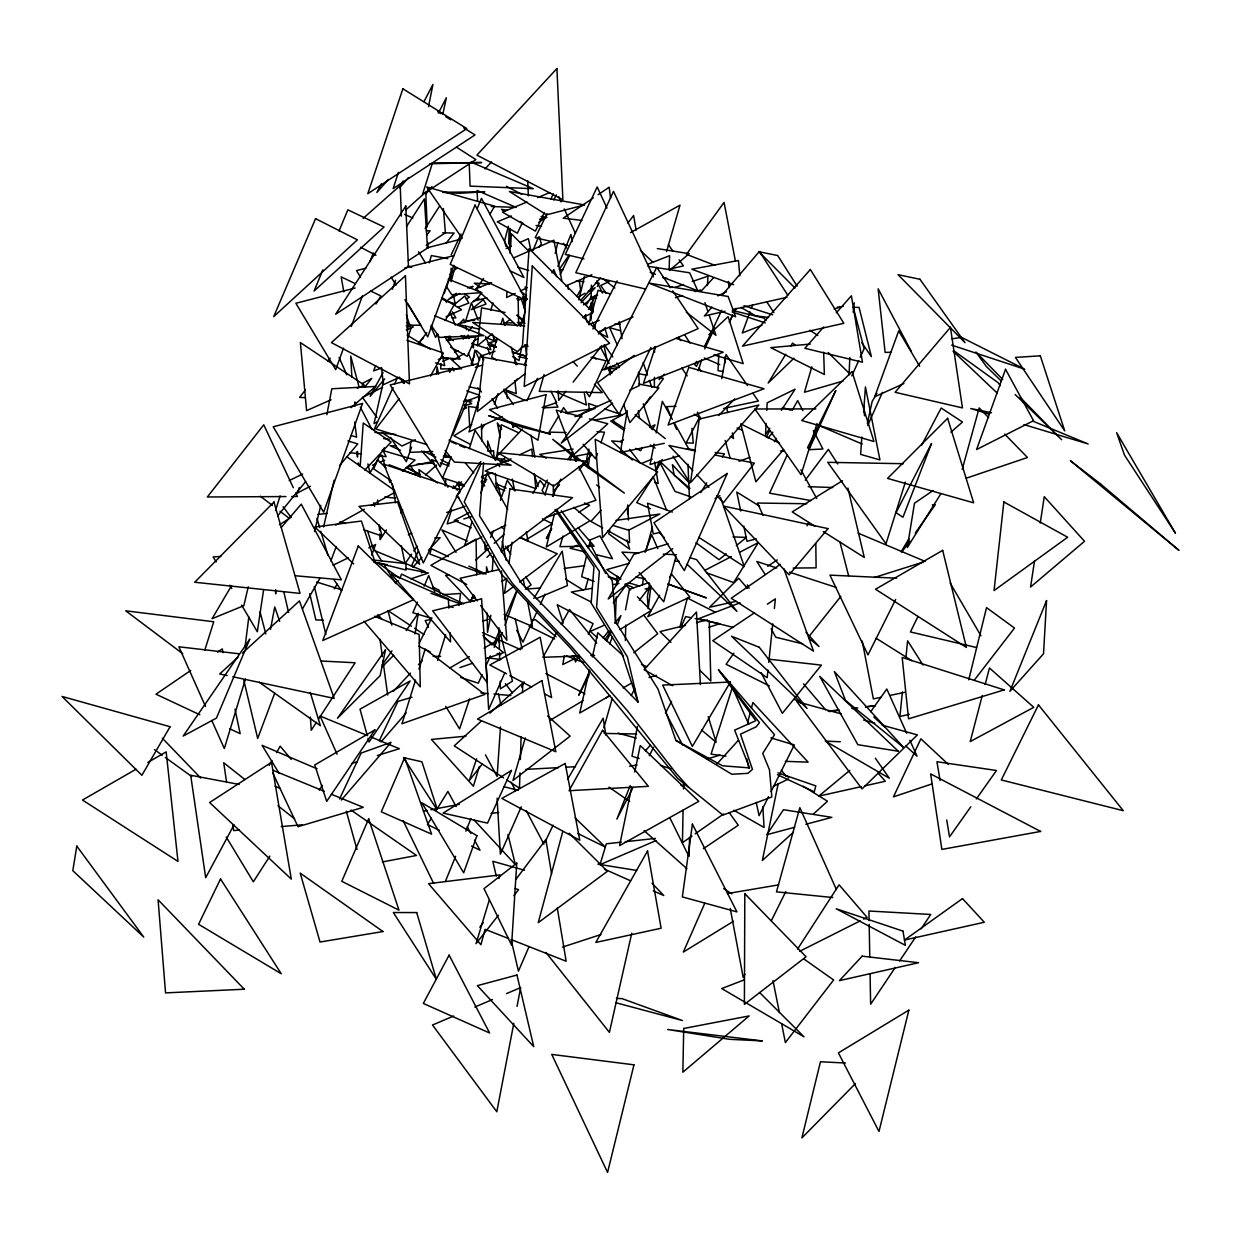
<?xml version="1.0" encoding="UTF-8"?>
<svg xmlns="http://www.w3.org/2000/svg" width="1241" height="1241" viewBox="0 0 1241 1241"><rect width="100%" height="100%" fill="white"/><g stroke="black" fill="none" stroke-linecap="round" stroke-linejoin="round"><path stroke-width="1.5" d="M553.331 496.136L553.362 484.936M451.135 268.165L451.072 281.629L455.09 266.737M654.364 386.928L654.41 377.342M654.534 352.428L654.565 346.673M448.621 340.67L448.653 336.838M590.933 320.287L590.995 312.67M591.026 308.854L591.057 305.053M509.896 247.502L510.144 228.422L510.547 245.47L508.763 243.779L509.136 228.623M473.457 342.206L473.379 347.868L472.325 342.826M449.831 368.422L449.769 372.207L449.102 368.624M450.297 340.018L450.359 336.233M683.077 810.078L682.441 842.717L691.951 836.077M683.481 788.966L683.589 783.195M354.833 405.76L354.926 401.944L354.973 405.714M591.399 285.151L591.135 297.918L597.619 295.156M689.158 856.352L689.546 837.318M357.61 451.507L357.486 457.091L356.927 451.615M275.781 590.002L275.688 593.803L275.549 590.033M625.355 640.542L625.774 625.076M519.963 772.895L519.483 788.175L506.762 779.922M520.382 759.508L521.096 736.58M522.477 692.649L522.771 683.093L489.931 713.172M507.709 549.716L507.833 545.885M669.132 269.002L669.582 255.693L648.019 264.147M615.241 623.215L616.25 596.843M616.684 585.55L617.056 576.134L619.771 578.895M849.061 374.937L849.821 357.532M590.344 317.805L590.514 314.082M590.685 310.374L591.026 302.928M718.741 355.36L718.027 370.609L723.27 371.571M766.1 423.46L765.511 434.707L769.73 428.207M766.798 410.337L767.186 402.829L795.093 389.209L781.349 410.337M707.417 285.57L707.959 276.169L692.23 281.536M500.48 726.993L497.114 776.463L485.464 754.869M360.185 466.321L363.241 422.995L391.117 442.075L364.792 470.122M861.843 437.034L860.618 454.377L879.931 459.93L865.427 386.944L863.643 411.996M441.036 363.504L440.648 368.918L461.574 368.81L450.359 358.571M492.243 571.093L493.313 556.154M507.011 291.697L506.592 297.499L515.201 293.419M509.865 253.055L511.292 233.727L528.837 251.225M483.602 462.738L479.538 515.806L521.577 583.286L637.983 702.065L627.357 656.83L596.564 607.423L599.356 571.31L556.34 509.322M436.491 374.41L437.111 366.995L438.569 374.208M410.833 441.393L409.856 452.329L432.737 451.507M902.409 691.889L899.911 716.476L909.281 714.335M905.883 657.854L907.621 640.821L923.009 665.021M767.962 670.016L767.171 677.71L712.768 640.682L754.512 612.806M768.768 662.322L772.771 623.866M774.368 608.478L775.377 598.86L767.341 604.227M445.209 485.976L445.829 480.205M476.575 350.707L483.447 357.082L477.397 411.5L525.16 373.603M642.497 585.163L643.365 577.623M594.656 328.586L595.091 324.987M853.156 312.158L854.273 302.82M650.936 585.907L648.19 608.648L647.368 596.812L649.71 583.704M590.033 452.918L588.187 467.841L586.745 458.332L588.979 449.071M244.942 647.818L248.805 617.056M459.03 605.546L460.582 593.462L443.208 594.641M496.338 459.604L501.255 424.763L518.676 432.814M506.716 578.244L504.482 593.369L513.541 586.59M508.965 563.104L512.037 542.301M263.635 589.553L257.321 631.731L241.623 605.127M1034.56 560.684L1030.557 587.04L1084.525 541.278L1044.255 496.679L1040.268 523.035M575.793 461.311L576.615 456.005L591.243 453.182M415.052 633.872L418.248 613.271L406.21 630.521M627.279 410.662L620.391 452.5L664.292 443.316M564.36 655.682L562.793 664.524L574.878 658.537M721.766 378.614L726.047 354.6L747.547 385.563M637.378 726.373L631.979 756.219L639.099 758.515M270.507 629.342L274.726 606.942L279.675 621.369M625.511 609.874L629.435 589.258L648.934 582.618M326.848 414.696L331.812 388.774L375.651 386.447L351.094 407.653M472.138 364.575L474.884 350.117L479.6 359.952M513.79 1023.344L496.803 1111.781L432.504 1025.004L453.663 1016.022M517.047 1006.404L520.662 987.588L506.561 993.576M521.841 346.208L519.048 360.542L512.502 356.57M654.038 444.076L650.067 464.506L679.618 455.742M656.194 432.923L662.322 401.324L672.389 419.474M490.862 615.257L487.511 632.336L487.201 613.07M428.533 106.617L432.923 84.466L424.019 101.607M631.653 787.089L619.585 845.602L698.823 801.329L640.232 745.562L634.771 771.995M778.216 783.583L762.346 860.447L793.511 832.122M442.851 114.25L446.341 97.775L438.414 113.071M867.366 423.46L872.144 401.448L876.875 393.288M323.606 526.975L334.077 480.251M383.547 381.127L374.037 423.584L377.404 421.831M589.397 670.078L579.718 713.017L609.827 695.627M592.345 657.001L597.821 632.739L623.54 655.977M631.762 933.185L609.409 1032.357L545.931 952.467M447.892 341.554L449.164 336.047M248.262 586.791L243.841 605.655L212.102 618.685L231.555 585.643M314.516 531.613L320.767 505.413M586.559 555.921L581.61 576.662L594.051 581.424M588.358 548.382L589.708 542.72L605.639 573.513M555.208 253.459L557.861 242.507M578.833 299.888L584.464 276.526M554.51 513.65L546.288 547.002L589.909 520.832L573.761 507.367M968.74 679.804L986.533 607.64L1014.518 628.07L974.278 680.177M508.376 226.281L504.575 241.08L505.987 246.478M679.882 627.263L687.359 598.022L715.343 612.247M982.252 695.581L970.229 741.56L1033.769 707.323L989.465 667.999L985.137 684.551M463.312 339.103L464.227 335.613M747.547 722.774L749.983 713.559M751.441 708.037L752.899 702.515L808.139 762.145L785.336 761.338M562.762 831.517L538.253 922.652L607.423 871.291L569.216 833.238M675.942 556.573L663.733 601.776L639.177 572.566M429.355 262.828L431.341 255.568L447.83 258.624M484.936 929.99L480.919 944.696L428.533 883.67L500.014 874.889L499.006 878.566M645.785 551.159L652.347 527.254M962.209 469.408L979.18 407.917L988.581 417.565M354.647 406.303L355.64 402.813M490.831 310.281L492.925 302.882M585.256 589.273L588.234 578.725M544.07 374.596L539.292 391.38L602.273 392.621L594.377 384.26M603.855 727.846L612.325 698.202M496.927 338.529L491.638 357.02L496.478 360.107M501.178 323.73L502.76 318.177L504.87 325.452M562.964 536.065L559.924 546.645L580.819 546.319M521.282 325.033L525.393 310.7M525.284 737.868L512.967 780.496L570.146 736.115L547.591 715.886M666.541 251.613L680.006 205.168L630.552 232.594M811.831 366.778L804.463 392.234L842.887 381.111M479.321 766.442L473.41 786.251L431.403 739.434L465.964 736.177M245.408 679.106L224.326 748.556L211.792 720.478M489.311 899.973L476.032 943.687L498.479 915.175M471.983 522.011L464.677 545.513L481.787 537.027M480.95 493.08L487.124 473.178L507.724 509.368M437.67 660.476L445.628 634.771M698.28 370.718L701.692 359.719M479.895 396.872L468.974 431.915L502.124 416.542M451.615 509.601L447.148 523.919L458.239 520.615M458.891 486.317L460.008 482.733M415.549 680.068L401.96 723.751L484.781 694.433L425.167 649.121L418.946 669.147M817.012 423.507L801.034 474.714L754.885 408.987L815.849 408.894M275.518 510.563L280.125 495.873M469.3 448.684L475.086 430.317L495.454 460.349M905.387 482.02L886.012 543.775L827.747 462.319L903.339 463.715M204.734 650.362L213.747 621.757L125.729 610.82L182.722 653.712M432.147 163.952L422.498 194.48L475.892 159.624L456.688 147.307M408.118 337.257L410.818 328.741L406.365 314.764M476.684 368.096L480.67 355.453L483.757 359.952M545.311 493.437L548.786 482.594M398.454 172.313L393.133 188.632L475.024 134.928L463.684 127.854M655.496 346.534L643.443 383.36L723.224 352.18L676.05 338.405M469.548 698.993L459.589 728.948L445.767 706.362M597.386 453.508L595.602 458.844L583.115 444.278M600.939 442.851L604.491 432.178L596.968 431.635M297.483 492.956L299.298 487.558M476.606 758.856L469.3 780.48L482.113 764.239M494.399 404.364L498.044 393.614M500.449 500.263L507.29 480.298L514.999 491.033M504.978 625.324L516.985 590.933M609.843 530.186L608.586 533.739L629.683 549.205L626.891 540.021M392.327 289.293L395.569 280.249M343.524 348.069L335.722 369.647L295.87 303.254L355.159 288.005M351.312 326.492L362.372 295.932M453.865 265.341L427.726 336.838L404.969 299.686M444.185 293.403L451.972 272.089M750.029 311.91L742.273 332.96L761.958 325.266M751.317 308.389L752.604 304.883M371.695 555.177L375.62 544.535L368.794 547.855M411.609 447.225L406.257 461.699L390.62 437.484M274.711 693.176L257.694 738.426L243.748 680.037M330.835 560.932L336.202 546.629M645.025 552.4L651.665 534.762L657.792 548.662M473.209 594.827L471.89 598.271L474.202 595.354M399.819 578.647L401.557 574.118L463.669 603.855M375.666 365.63L373.588 370.888L381.468 368.065M630.211 785.553L616.87 819.153L632.646 788.283M369.771 261.867L373.324 252.947M609.657 643.862L612.48 636.788M617.429 624.425L620.95 615.583L614.993 623.06M533.041 250.434L538.532 236.907M445.426 881.358L455.633 856.259M465.84 831.175L470.928 818.626M557.892 266.334L570.953 234.456L572.163 241.654M322.877 269.855L314.066 291.046L384.058 226.994L347.852 209.838L339.041 231.012M477.087 208.86L481.446 198.405L523.95 277.534L509.989 270.786M451.414 456.89L442.603 477.894L464.025 484.704M471.161 363.52L474.543 355.515M417.395 602.102L412.881 612.728L430.844 618.142M424.174 586.171L428.688 575.545L434.784 591.368M452.763 434.784L467.221 400.89L463.42 401.324M499.859 629.854L493.763 644.048L502.45 632.569M504.42 619.212L516.597 590.825M655.729 469.92L659.498 461.171M529.1 946.526L518.443 971.145L511.059 939.484M487.434 544.628L485.122 549.903L484.657 542.162M490.536 537.586L493.623 530.543M504.777 672.855L488.644 709.511L486.022 663.392M704.764 903.262L683.341 952.064L733.462 921.287M521.251 806.821L500.371 854.18L497.083 798.18M480.996 463.932L464.227 501.814L499.316 564.671L512.58 583.565L571.667 646.747L627.76 711.14L675.88 773.019L688.662 787.321M482.097 674.654L478.328 683.17L460.721 677.508M485.867 666.122L490.397 655.9M494.166 647.383L497.176 640.558L484.068 648.143M680.968 627.17L685.668 616.56L691.361 617.754M867.723 425.477L882.413 392.373M373.727 430.487L393.025 387.549M394.56 384.121L397.647 377.248M500.449 462.397L501.969 459.03M851.807 375.883L858.725 360.588M860.261 357.191L864.124 348.705L853.172 306.977M589.909 670.76L578.756 695.27L589.211 674.871M411.36 566.284L418.481 550.725M578.74 655.015L575.545 661.98L573.776 656.442M588.327 634.089L593.105 623.634L557.271 604.755L563.166 623.215M537.136 611.317L522.957 642.14L516.721 630.319M540.3 604.46L545.032 594.191M787.306 454.764L769.575 493.173L811.056 500.588M339.538 799.018L361.131 753.054L391.086 742.366L341.322 800.057M704.423 346.999L721.719 310.219M699.009 361.1L696.542 366.312L694.774 364.745L696.573 361.41M704.748 348.938L714.583 328.074L704.671 346.41M379.234 740.861L397.911 701.429L411.965 697.225M650.936 347.433L619.135 414.447L597.619 382.631L634.306 355.345M521.608 687.064L524.09 681.821M522.042 223.364L517.373 233.199L497.315 221.829L511.432 215.965M526.82 400.827L537.508 378.334M729.351 322.226L732.671 315.261M734.331 311.786L735.975 308.311L734.346 311.646M451.197 254.715L461.078 234.022M544.815 842.484L553.114 825.187M544.396 212.444L535.414 231.121L502.481 212.149L526.991 201.988M550.926 198.855L553.377 193.767M552.447 496.431L560.839 479.057M570.069 459.946L572.582 454.718L576.041 461.466M917.983 616.436L910.429 631.948L976.434 647.507M729.46 321.683L732.717 314.997M560.218 274.633L569.557 255.584M547.033 213.7L535.243 237.667L567.928 245.485M553.781 200.003L556.309 194.868M584.232 318.053L585.954 314.594M588.513 309.412L595.354 295.575L583.472 304.836M744.926 974.169L743.219 977.613L730.251 908.49M771.313 920.806L785.801 891.534M524.152 364.854L526.556 359.999M768.536 796.706L759.089 815.678L756.234 802.446M771.111 791.525L794.302 744.941L770.925 737.883M895.692 599.419L867.971 654.891L829.934 575.141L896.56 578.182M419.163 643.179L431.93 617.832M592.872 329.005L617.087 280.916M806.991 525.843L808.713 522.461M547.297 480.096L542.053 490.35L545.311 495.143M649.307 755.707L653.681 747.129M606.647 640.852L611.006 632.352M551.531 528.588L546.366 538.61L551.625 528.728M381.313 183.901L376.876 192.479L388.371 179.418M403.154 181.031L399.633 187.825L408.475 177.572M428.641 188.679L425.989 193.782L431.946 186.615M685.854 443.549L699.66 416.992M665.393 713.296L671.536 701.46M656.241 470.742L662.136 459.465M631.235 695.472L634.725 688.817M921.536 445.364L941.174 408.025L962.489 422.018L950.932 432.194M234.037 824.831L205.68 877.728L190.68 775.237L239.218 784.452M383.066 372.579L370.159 396.267L384.648 378.877M766.302 437.08L769.87 430.503M659.607 595.292L647.771 616.653L689.903 597.107L671.443 573.947L669.628 577.236M576.832 296.552L580.54 289.882L579.392 281.319M642.45 447.427L640.666 450.654L635.532 448.373M652.301 429.681L655 424.841L649.757 427.354M556.666 632.584L542.891 657.327L579.299 655.962M561.258 624.332L569.51 609.486L596.688 643.226M400.905 513.138L402.736 509.849M532.885 493.468L540.13 480.453L544.923 486.503M430.487 376.085L443.378 353.049L406.862 340.236M774.431 441.718L776.292 438.43M792.084 410.492L797.653 400.626L802.88 410.647M302.556 608.788L319.79 578.461M269.219 765.449L271.965 760.624M276.526 752.589L280.187 746.167L291.201 759.383M437.499 334.046L435.591 337.412L430.953 326.755M445.178 320.597L454.764 303.797L442.044 299.252M380.553 454.501L370.02 472.961L367.894 463.948M382.476 451.15L384.384 447.784M489.823 214.429L494.601 206.146L426.733 186.972L462.226 238.319M551.935 272.88L553.843 269.576L556.651 276.619M567.571 779.426L603.142 718.182L605.887 735.137M586.853 304.154L591.616 296.118M597.324 286.485L599.217 283.274L595.401 282.886M558.776 415.813L549.065 432.132L566.144 432.551M560.715 412.555L563.616 407.653L568.052 413.982M533.847 598.441L562.204 551.097L567.401 585.581L536.314 598.627M376.007 303.998L380.847 295.932L370.501 290.952M901.137 551.733L908.924 538.827M700.808 492.553L706.718 482.873M722.464 457.06L724.434 453.834L715.142 452.593M785.739 354.29L768.148 383.035L793.945 358.215M790.626 346.301L792.58 343.105L795.295 345.184M431.356 818.222L427.462 824.52L439.33 830.322M436.227 810.342L447.908 791.448L456.176 806.557M940.926 493.623L907.295 547.576L914.493 503.21L933.077 490.536M334.201 588.855L337.211 584.092M425.136 228.577L439.686 205.99M269.84 856.135L253.335 881.808L226.265 837.023M406.567 226.467L424.406 198.886L427.493 248.029L408.305 260.688M319.294 790.067L322.381 785.289M797.498 949.163L839.087 884.817L867.118 917.394L863.658 919.131M316.486 722.215L311.258 730.251L310.359 717.003M318.58 719.004L355.143 662.756L321.466 661.034M567.835 459.759L572.939 451.926M481.399 429.433L484.579 424.577M604.972 639.72L610.169 631.793M386.463 529.969L380.087 539.649L379.715 533.987M895.319 967.375L870.624 1004.264L870.081 973.813M899.616 960.968L915.718 936.908M921.086 928.888L930.75 914.462L868.933 911.018L869.119 920.543M411.64 554.106L405.078 563.693L401.293 545.823M413.827 550.911L417.1 546.118M559.303 269.297L569.045 255.134M475.877 289.572L483.556 278.465M382.119 664.99L391.97 650.889M733.865 653.2L726.094 664.276L769.358 685.885M481.477 292.783L476.048 300.508L486.984 297.824M901.943 551.966L909.715 540.952M915.269 533.087L935.264 504.761L932.317 504.854M480.81 461.621L457.122 495.128L501.829 574.614L570.829 648.5L677.726 778.433L722.914 815.089L771.84 796.97L769.467 769.808L762.734 753.442L774.508 734.672L718.492 669.783L755.8 720.711L734.625 730.127L749.611 767.9L722.588 765.806L675.895 740.427L657.947 688.972L615.784 622.191L612.232 580.617L561.258 510.734M970.772 806.836L949.536 836.868L946.697 819.96M976.357 798.925L996.476 770.49L936.939 761.741L940.089 780.527M870.686 711.714L886.803 689.019L906.69 733.214M643.707 406.272L650.284 397.027M656.861 387.781L663.454 378.536L657.777 377.419M539.121 247.099L541.293 244.074L539.633 236.984M613.302 602.831L627.388 583.301M805.254 480.22L828.336 449.413L837.768 463.979M479.817 927.229L483.292 922.621M515.744 879.559L545.869 839.583L551.578 873.804M627.853 223.085L633.608 215.515L636.121 230.19M639.394 600.225L649.679 586.776M399.121 398.702L375.837 429.014L426.671 444.557M418.713 343.168L426.826 332.697M426.671 235.247L430.131 230.795L426.252 230.717M305.457 389.907L299.577 397.446L305.208 397.601M327.795 361.209L330.137 358.184M446.093 243.189L454.097 233.044L442.727 232.812M565.943 391.241L558.745 400.378L558.093 390.76M573.125 382.104L601.885 345.572M513.836 895.676L518.567 889.673L514.906 888.463M808.961 636.54L840.809 596.425M603.048 637.998L609.021 630.537M579.144 470.06L591.91 454.268M768.055 438.12L772.817 432.225M364.482 387.332L371.788 378.412L361.72 383.764M277.596 515.946L305.643 481.601M339.553 465.592L357.734 443.937L347.914 440.912M711.884 307.147L704.392 315.943L725.039 311.274M721.89 295.436L759.368 251.473L787.818 295.249M281.273 527.487L301.253 504.156L341.368 579.795L295.467 575.777M783.692 449.506L755.862 481.803L740.753 423.91L779.472 443.208M381.018 741.932L406.164 712.923M645.398 750.836L650.501 745.034M580.493 300.617L600.644 277.751M823.729 327.004L804.866 348.287L862.479 362.232L851.388 295.792L836.31 312.825M716.755 764.161L738.504 740.148M468.648 330.851L472.418 326.709M601.078 510.253L590.871 521.422L602.661 527.89M412.865 567.246L421.956 557.38M428.44 550.337L440.105 537.663L434.753 537.989M485.045 168.947L491.545 161.904M700.932 291.356L713.668 277.627M554.339 490.319L559.551 484.75M581.052 302.726L595.168 287.695L588.374 291.418M522.445 429.029L495.531 457.681L508.639 461.125M457.619 325.638L463.715 319.185L464.677 322.707M393.257 691.361L410.492 673.103M418.45 664.68L422.421 660.476M418.372 343.214L423.429 337.893M718.772 415.487L734.703 398.842M659.111 379.653L664.4 374.146M855.483 1083.548L801.888 1137.935L820.456 1061.753L845.431 1063.025M522.895 346.208L517.435 351.699L472.65 322.443L524.679 325.856M486.984 557.333L491.017 553.269M381.747 667.255L393.738 655.232M515.558 424.98L512.952 427.571L511.913 422.095M514.72 381.514L517.28 379.048M591.957 299.159L596.052 295.218M708.844 334.682L728.11 316.626L743.188 363.629L713.87 354.879M238.194 657.001L219.688 673.956L227.196 675.554M242.476 653.076L299.453 600.892L334.186 698.404L232.827 676.764M481.368 721.021L454.237 745.872L503.567 777.859M813.336 814.096L827.499 801.221L803.206 786.282M598.441 334.046L605.484 327.624M475.815 559.986L488.535 548.475M494.197 543.372L504.079 534.421M425.554 474.962L436.599 465.049M405.605 210.07L425.756 192.122L427.183 226.948M402.441 471.27L415.052 460.039L382.073 450.25M363.117 218.4L400.223 185.545L401.355 216.136M449.707 274.354L457.014 268.025M407.141 327.872L409.98 325.421L406.257 325.731M669.442 270.445L689.158 253.66L657.311 248.588M849.868 770.335L818.75 796.148L861.27 786.639M454.284 304.666L464.723 296.025L468.834 303.068L457.976 307.225M726.233 553.827L719.02 559.675L695.968 542.72M736.316 545.637L746.399 537.446L733.012 536.872M492.227 333.767L477.428 345.712L481.555 307.83L505.056 312.499M504.063 324.211L509.973 319.433M633.779 652.75L657.699 633.732L643.908 615.272M477.816 297.871L472.697 301.935L478.995 298.6M612.666 403.092L561.273 443.099L583.363 412.757L611.099 400.3M672.715 548.662L608.214 598.984L633.779 554.417L668.139 543.744M456.362 293.295L448.048 299.717L459.713 293.496M500.17 461.621L504.777 458.146M519.576 582.06L557.271 553.781L520.212 537.772M452.794 488.302L461.559 481.818M525.331 589.211L531.117 584.914L525.765 576.848M695.131 833.859L723.674 813.941M780.341 564.36L731.213 598.24L813.507 651.122L783.847 568.642M190.711 670.466L155.978 694.2L199.817 714.754M217.547 652.114L222.279 648.888L223.07 652.657M538.873 222.217L546.598 217.004M593.338 197.877L563.212 218.183L581.905 220.433M598.1 194.682L609.191 187.205L610.541 198.312M606.151 697.892L609.3 695.767M703.383 848.673L738.271 825.234L729.289 812.684M426.19 245.485L445.395 232.796L443.409 208.597M767.714 566.222L777.316 559.893M578.911 512.3L589.63 505.242L584.48 503.055M279.535 524.741L290.782 517.528M471.751 424.624L453.989 435.824L470.417 444.371M842.468 480.717L792.192 511.913L815.135 526.401M715.018 498.665L719.889 495.655M527.053 539.215L552.338 523.749L542.348 518.769M619.802 629.621L651.029 610.634L637.44 596.828M550.29 720.245L583.425 700.42M475.272 597.045L470.339 599.961L473.891 601.466M501.628 581.533L506.561 578.616M466.306 298.988L469.424 297.173L464.599 293.931M449.676 668.046L469.331 656.675M623.215 687.902L631.576 683.062M136.045 769.203L82.48 800.042L177.975 861.394L166.17 751.86L147.757 762.47M473.441 341.213L478.328 338.467M452.887 360.061L464.429 353.592M335.768 525.129L364.296 509.291M371.012 505.568L394.498 492.522M578.197 296.987L584.976 293.279M469.734 288.145L473.069 286.361L467.686 287.959M469.253 512.533L454.268 520.475L471.27 527.766M626.783 412.57L611.999 420.42L624.766 428.626M296.801 493.329L310.421 486.224M704.423 570.581L731.383 556.573M739.807 552.198L758.329 542.581L733.679 582.556L706.377 572.753M382.523 387.301L362.481 397.384L376.907 417.488M799.561 951.366L860.184 920.884M490.335 532.777L505.739 525.129M527.534 344.843L522.352 347.387L529.1 248.634L593.12 312.484L582.758 317.603M717.903 295.87L726.481 291.697M289.2 480.577L302.68 474.031M332.96 565.244L348.318 557.798M773.221 786.422L788.531 778.976M629.808 390.139L639.472 385.501L638.51 372.222M620.097 441.563L623.587 439.888M609.269 281.443L600.768 285.508L605.996 293.217M415.254 439.717L401.991 446.031L382.259 432.752M520.367 290.968L527.27 287.695M511.106 458.813L485.215 471.006L535.848 488.644L534.313 473.566M519.731 454.749L531.8 449.071L532.575 456.61M398.873 377.59L383.438 384.663L381.53 367.553M438.321 359.533L443.471 357.175M408.367 534.747L411.795 533.18M446.046 316.734L461.605 309.661L441.951 297.716M903.867 383.593L874.734 396.748L898.701 330.882L919.674 366.25M406.303 330.028L413.346 326.91L407.064 322.8M604.445 625.123L590.266 631.405L597.402 637.75M506.235 248.495L511.354 246.23M519.886 242.46L528.418 238.691L530.776 250.061M331.083 399.788L306.589 410.616L300.384 342.578L364.342 385.098L357.33 388.2M513.51 257.957L553.889 240.211L561.801 280.668M598.131 332.076L633.034 316.905M516.721 298.817L520.103 297.359M518.257 300.338L523.175 298.212M565.71 285.957L591.91 274.726M656.008 840.591L599.992 864.667L606.322 843.802L621.431 842.143M474.822 1007.056L492.444 999.563M454.563 352.134L458.038 350.66M537.508 197.629L549.763 192.557M577.174 545.342L570.146 548.258L584.883 551.904M589.475 540.238L600.008 535.864L612.527 558.714L595.944 554.618M599.232 320.411L588.746 324.723L598.069 290.27L610.634 294.024M574.94 416.681L595.075 408.413L565.244 412.865M442.696 361.255L449.087 358.665L441.579 357.966M641.644 463.389L652.239 459.077M372.424 465.189L375.945 463.762M379.482 462.335L384.788 460.209M491.591 282.56L475.955 288.75L517.249 325.98M744.398 979.801L721.735 988.565L804.013 1036.809L759.601 992.536M740.086 602.785L698.528 618.747L733.509 627.434M463.079 409.189L466.523 407.901L464.972 404.55M482.92 621.183L488.24 619.197M601.869 370.082L610.944 366.778M465.964 401.153L479.833 396.127M394.886 582.138L398.408 580.897M421.335 572.768L424.856 571.527L375.046 550.787M739.015 461.249L749.89 457.402M545.171 517.776L595.928 500.263L578.632 466.523M459.884 667.611L472.635 663.237M485.386 658.862L503.613 652.611L484.052 637.362M674.747 287.509L683.481 284.515M966.32 478.173L1027.501 457.51L1004.683 434.086M410.926 578.849L428.424 573.001L405.931 568.471M931.898 783.94L893.442 796.862L920.884 738.814L948.372 764.456M446.744 512.455L465.003 506.375M495.019 351.358L481.213 355.872L483.587 358.897M542.131 407.467L556.728 402.658L550.864 391.148M562.421 947.1L600.892 934.566M708.875 627.248L719.749 623.727L708.394 621.338M475.35 367.352L482.625 365.04M481.927 476.125L492.817 472.697M874.502 577.453L923.428 562.018M675.43 297.731L682.628 295.513M695.239 291.619L700.638 289.944M351.653 763.494L357.16 761.788M377.357 755.536L399.385 748.711L371.183 737.092M834.092 309.025L843.26 306.201M463.793 518.955L471.208 516.752M707.277 758.918L719.935 755.164M480.034 317.618L457.34 324.335L479.522 329.175M648.981 677.508L656.427 675.399M628.923 563.398L606.771 569.603L621.027 579.051M464.32 405.667L471.658 403.651L465.375 399.261M756.265 538.842L746.958 541.324L743.824 526.168M794.674 827.266L766.783 834.712L783.474 809.706L831.873 817.354L805.843 824.288M539.587 219.331L546.769 217.454L541.107 216.43M496.85 340.794L489.528 342.702L496.09 346.658M365.862 268.196L356.493 270.6L360.464 277.115M426.966 247.812L460.582 239.28M404.628 268.056L454.128 255.553M685.528 625.293L659.995 631.638L670.978 642.311M696.465 622.579L707.401 619.864M670.419 268.863L683.45 265.915L679.137 259.834M732.547 309.583L786.98 297.297M660.6 532.28L653.293 533.925L647.492 503.163L672.389 512.052M736.022 601.311L709.619 607.237L738.721 578.259L747.423 588.389M864.977 785.817L885.314 781.256L878.039 773.065M499.44 569.51L460.116 578.259L477.211 600.954M723.487 408.46L758.313 401.045L752.93 393.304M407.188 466.911L432.644 461.559M880.8 697.349L873.369 698.916L862.231 641.039M890.092 695.394L904.968 692.261M430.844 619.461L425.198 620.578L428.502 627.357M423.336 811.195L427.121 810.466M430.906 809.753L459.294 804.323M382.399 861.952L416.511 855.468L351.032 810.078M594.718 420.079L622.346 414.897L604.538 408.894M592.314 588.265L571.372 592.019L591.29 602.009M613.256 584.527L618.964 583.503M828.212 711.341L838.9 709.79M727.443 893.551L778.665 884.864M559.8 270.197L563.383 269.592M629.606 766.209L637.098 764.999M573.125 449.087L539.726 454.423L546.304 458.193M952.049 338.84L961.449 337.35L1024.725 369.213L951.661 345.122M615.939 520.398L659.855 514.022L628.691 530.217L613.023 525.486M564.143 568.456L584.713 565.663M491.126 813.413L498.649 812.452M829.205 711.558L838.761 710.348M852.117 708.673L857.841 707.944M865.473 706.982L875.029 705.772M488.039 451.398L493.561 450.762L494.151 458.301M852.21 708.285L856.026 707.851M865.535 706.781L875.045 705.695M317.727 514.441L327.112 513.402M625.216 841.724L655.45 838.42M446.326 340.05L475.908 336.947L467.314 356.322L450.607 347.216M531.815 620.112L535.507 619.755L556.061 636.711M810.233 344.083L770.77 347.635L824.365 374.456L823.667 352.18M239.389 830.105L233.68 830.586L232.858 824.939M281.195 826.584L302.106 824.831M527.022 589.025L540.487 587.955M592.903 298.383L596.673 298.088M417.054 464.181L433.776 462.971M220.882 556.402L213.173 556.93L216.12 561.909M474.589 320.256L465.701 320.814L471.425 302.773L478.142 320.038M449.366 575.157L445.566 575.39L470.711 601.885M543.201 407.901L557.954 407.064L555.316 402.162M525.936 769.373L558.403 767.621M566.036 767.202L575.576 766.69M780.449 451.026L784.312 450.855M809.411 449.661L822.923 449.009L813.336 430.658M503.784 323.125L513.464 322.753M517.326 322.598L523.128 322.381M590.809 655.543L594.641 655.403M449.242 456.083L443.595 456.269L450.855 457.82M676.004 406.319L666.727 406.614L671.272 417.116M890.759 352.242L885.128 352.428L878.147 288.796L911.437 351.622M586.512 546.242L594.113 546.133L578.275 527.89M433.125 656.396L440.679 656.287M432.132 163.083L481.648 162.54L429.851 163.781M443.006 192.277L484.797 191.843L459.589 193.27L442.959 192.402M793.17 568.068L816.097 567.851L815.818 543.822M285.957 496.555L207.356 496.989L263.759 424.81L293.341 487.744M291.697 496.524L297.452 496.493L295.808 492.987M409.328 325.22L420.87 325.204L407.979 303.874M452.019 317.882L455.881 317.882L452.205 311.739M614.559 324.149L620.081 324.149M837.318 307.101L840.948 307.147M853.637 307.318L859.067 307.396L871.384 356.632L861.797 342.702M806.759 503.737L757.444 503.039L763.075 515.356M604.181 733.431L636.633 733.989M395.755 445.891L390.108 445.736L400.393 450.297M675.29 561.211L679.044 561.32M323.498 620.128L315.85 619.911L309.754 593.632M491.234 206.518L516.147 207.387L477.071 190.462L477.568 200.856M808.201 486.658L832.727 487.527M614.45 421.242L610.665 421.087L624.13 430.317M685.808 442.851L693.254 443.146L691.951 428.269M840.312 741.777L825.312 741.094L889.316 778.216L875.401 758.235M638.882 552.959L621.974 552.136L629.342 560.901M663.283 554.138L676.438 554.774M616.374 998.353L622.144 998.664L682.379 1020.521L615.598 1002.65M489.559 284.003L474.279 283.15L480.577 287.385M622.005 441.734L611.642 440.912L632.321 460.023M480.887 692.959L488.38 693.595M493.996 694.076L510.873 695.518M443.161 357.641L460.132 359.145L444.945 336.931M374.844 432.395L395.631 434.49M832.789 897.522L776.478 891.86L799.84 807.643L836.403 889.564M645.041 588.886L650.765 589.475L647.073 588.358M576.258 280.916L583.922 281.691M384.679 497.02L395.677 498.168M350.024 452.732L361.426 453.973M378.552 455.819L386.153 456.641L382.6 449.831M372.129 559.908L405.962 563.585L406.009 570.022L373.494 561.863M768.303 659.111L821.418 665.129L782.342 713.342L761.09 672.653M536.065 225.552L541.557 226.203M663.051 277.829L666.898 278.294M239.389 653.821L178.875 646.794L205.51 706.439M768.598 317.448L755.738 315.85L741.079 307.566M487.573 657.854L500.744 659.483M725.985 756.11L711.077 754.156L732.376 687.405L748.757 724.31M687.266 448.87L694.712 449.863M477.676 407.715L468.54 406.459L469.719 426.982M383.562 438.538L389.178 439.392M648.112 266.272L689.655 272.818L697.768 290.813L662.492 277.1M612.092 366.421L619.306 367.553M597.883 864.17L636.664 870.437M468.384 400.548L471.89 401.122M635.718 577.112L645.072 578.694M527.363 299.236L523.795 298.6L524.307 308.28M507.166 210.334L501.504 209.326L504.637 211.358M483.494 357.268L526.618 365.133M430.549 454.035L434.226 454.718M443.378 456.393L447.055 457.06L445.302 453.648M616.156 369.26L606.709 367.398L611.999 372.952M638.867 373.712L646.421 375.185M638.805 384.012L658.893 387.921L629.87 422.623L623.711 404.597M387.192 564.702L377.807 562.809L399.323 577.949M991.481 412.741L970.772 408.522L989.108 414.06M695.549 450.979L668.977 445.472L692.912 470.587M714.537 454.92L754.388 463.188L723.487 502.683L716.833 495.702M695.146 618.561L704.609 620.547M469.098 386.742L480.391 389.302M645.615 289.044L575.793 272.725L613.504 191.362L653.386 276.867M591.042 357.268L606.042 360.805L589.506 396.794L586.279 392.047M583.937 258.857L565.275 254.421L597.185 186.972L606.942 208.054M732.314 310.421L763.991 318.068L765.961 320.473M518.552 356.539L527.409 358.68M802.663 643.846L775.718 637.207L771.142 628.768M572.303 655.682L579.594 657.559M503.629 786.577L518.273 790.408M582.045 416.945L556.278 410.15L573.575 454.811L607.795 423.739L589.397 418.884M617.909 733.136L636.354 738.131M654.628 482.501L658.211 483.478L654.596 461.947M841.398 713.932L796.893 701.646L862.014 788.919L917.409 734.905L882.18 725.178M863.643 720.075L874.765 723.131M496.338 347.356L488.97 345.293L496.105 347.402M620.438 330.711L609.61 327.671L617.429 345.308M449.351 606.415L453.043 607.454M524.509 870.236L492.817 861.301L496.291 876.193M689.655 557.628L696.527 559.582L736.937 611.379L687.018 564.221M487.899 344.424L495.175 346.503M512.176 352.134L526.463 356.338L512.673 352.025M435.451 362.868L444.743 365.645L437.499 333.565M1023.965 424.593L1088.171 443.968L1032.931 421.164M617.491 579.423L608.245 576.646L616.684 580.338M628.582 582.774L639.673 586.124M351.234 435.513L356.601 437.142L354.709 422.111M517.683 267.11L528.713 270.491M497.16 653.588L500.868 654.721M684.598 786.298L680.968 785.181L684.349 787.089M316.61 582.029L341.896 589.878M744.011 305.689L772.678 314.826M668.899 286.33L672.467 287.462M471.921 343.586L490.909 349.667L485.526 336.451M660.476 765.418L671.164 768.862M782.388 407.513L790.626 410.182M776.757 568.006L756.855 561.506L765.139 574.505M789.431 572.148L836.481 587.52M732.097 311.972L765.232 322.877M597.402 406.505L588.498 403.496L589.506 410.414M456.75 483.897L464.025 486.348M466.771 390.868L479.243 395.119M339.972 521.685L345.448 523.562M363.722 529.783L381.98 536.019L379.219 524.943M690.787 496.896L675.057 491.452L659.436 461.699M777.921 772.802L815.818 785.894L814.251 791.789L777.424 774.694M503.877 389.255L516.287 393.676L514.875 380.692M430.953 593.307L461.466 604.289M436.863 461.559L431.62 459.651L447.97 487.232M440.353 462.815L449.071 465.995M733.602 284.685L691.78 269.219L738.442 260.517L739.838 275.859M483.788 574.071L429.96 554.122L431.248 548.662L448.358 556.604M389.085 464.77L419.272 476.311M714.878 265.357L686.428 254.327L724.061 202.407L735.417 261.075M650.144 272.291L655.434 274.354M485.712 337.49L494.244 340.825L493.282 335.163M566.284 655.775L583.735 662.601M485.215 929.354L508.593 938.568M512.192 939.98L566.16 961.232L557.287 908.009M448.249 279.147L481.803 292.612L451.771 294.784L446.62 286.795M434.707 315.834L483.912 335.613L439.5 337.412L431.123 325.313M448.978 440.121L511.121 465.204L454.392 462.071L445.116 450.421M374.642 616.203L419.163 634.492L420.28 686.878L364.001 621.276M272.927 770.258L324.289 791.324M331.363 794.24L363.241 807.317L298.011 826.708L272.787 772.988M367.662 735.634L320.085 716.026L337.071 754.202M641.504 664.509L646.778 666.712M736.999 428.021L742.242 430.239M858.136 533.149L925.243 561.444M451.119 441.796L456.285 443.999M459.744 445.457L464.91 447.644M470.913 162.075L533.273 188.694L470.091 186.119L469.207 163.223M504.048 614.342L532.436 626.441L527.642 601.947M317.138 768.831L262.084 745.345L278.992 773.127M704.299 357.997L719.733 364.606M818.114 425.136L862.154 444.03M556.263 391.954L586.373 405L584.17 392.327M481.446 477.335L486.72 479.647M495.516 483.494L506.08 488.116M625.138 584.015L633.577 587.707M481.896 480.717L485.402 482.253M497.688 487.651L504.715 490.738M467.345 541.107L441.858 529.907L456.036 552.338M650.47 508.655L636.711 502.574L653.216 476.854L666.588 510.035M604.46 869.181L630.63 880.815M653.324 890.883L663.795 895.537L652.068 883.282M404.519 214.336L412.881 218.075M482.578 632.646L520.77 649.695M275.052 786.205L280.311 788.562M408.273 265.838L411.624 267.358M468.896 566.144L486.007 574.102M229.632 728.731L240.165 733.664L234.999 709.169M524.803 344.657L528.077 346.208M354.973 283.491L341.182 276.867L343.819 291.914M471.533 846.083L480.019 850.225L474.512 840.141M529.131 626.395L554.665 638.944M577.748 833.471L605.344 847.06L575.126 817.959M432.892 587.148L439.066 590.189L440.369 593.756M423.848 451.212L435.808 457.153M440.943 459.713L449.475 463.948M406.164 467.655L419.846 474.45M514.084 362.434L517.45 364.109M524.881 400.486L506.049 391.086L507.429 398.392M418.574 646.158L430.379 652.052M376.628 616.389L381.67 618.918L377.853 614.776M501.085 527.208L504.451 528.945M521.313 537.648L528.045 541.123L526.293 531.877M545.854 673.522L584.945 693.812M506.483 186.352L521.701 194.263M599.419 332.976L607.687 337.304L604.848 328.4M360.542 247.223L375.945 255.289M506.514 673.816L489.807 665.005L540.161 637.269L551.609 697.582L544.923 694.06M509.849 675.569L531.567 687.018M794.473 699.428L801.298 703.089M466.663 584.48L430.891 565.353L476.063 539.09L476.653 574.878M607.702 530.652L629.59 542.658L628.939 529.457M407.188 467.438L419.954 474.419M672.715 685.73L644.063 669.69L696.465 612.046L700.42 684.598M461.14 335.566L466.166 338.421M733.757 810.233L764.068 827.468L762.827 806.541M523.562 296.583L526.867 298.492M407.188 335.21L430.27 349.186M675.895 740.427L731.818 774.26L747.92 773.329L752.465 769.358L740.474 734.176L756.188 726.823L759.476 722.634L718.492 669.783M783.769 774.322L788.624 777.316M694.2 414.153L700.762 418.201M730.282 436.444L733.555 438.476L732.314 432.938M565.508 579.144L583.161 590.049M759.554 506.188L736.766 492.041L740.691 510.997M437.763 111.674L441.005 113.691M445.876 116.732L450.731 119.757M876.022 638.2L911.871 660.724M823.326 531.582L864.294 557.457L847.929 488.07M650.3 445.023L655.093 448.11M698.776 537.369L744.305 566.625L720.509 497.47M723.674 888.603L731.787 893.815M520.305 221.534L523.438 223.582M809.861 330.215L817.803 335.411M446.9 336.482L453.384 340.748M411.423 626.178L387.937 610.588L391.784 625.185M414.556 628.256L423.941 634.492M391.07 480.655L373.681 468.881L377.636 459.79L385.951 467.935M609.005 787.166L629.621 801.453M578.058 460.582L552.726 439.33L624.378 493.127L582.681 463.839M346.565 456.595L394.622 490.49M803.749 958.874L833.611 979.971L785.382 1042.58L781.644 1023.809M259.152 682.178L320.364 725.69L310.266 692.431M437.561 482.966L418.9 469.641L420.094 477.258M456.223 496.276L459.325 498.51M953.553 350.598L998.028 382.616L1000.308 385.656M154.473 749.626L162.23 755.242M165.348 757.475L191.75 776.556M520.506 291.263L526.556 295.777M524.509 320.799L516.861 315.09L524.974 323.374M260.331 496.229L272.415 505.459M279.985 511.23L289.044 518.149M686.32 312.158L715.948 335.334L709.216 315.369M602.785 278.542L614.884 288.021M635.128 414.727L665.269 438.6M244.818 779.472L223.721 762.765L226.483 781.613M277.984 805.735L294.567 818.858M593.058 356.663L596.083 359.068M808.806 638.138L819.013 646.514L806.03 632.305M690.012 488.411L674.127 475.101L672.374 464.661L689.267 482.982M701.63 730.08L714.738 741.11M644.095 830.632L686.956 868.747M873.788 717.019L884.957 727.133M905.883 746.089L917.037 756.203L909.886 740.288M596.735 484.921L599.543 487.558M659.933 461.357L688.879 488.768M953.088 351.234L997.33 393.195M353.701 563.941L314.78 527.006L361.395 521.049L375.356 563.15M640.372 250.279L652.797 262.161M1001.456 381.204L986.409 366.56L975.907 352.025L1002.712 379.436M1015.138 394.514L1061.66 439.748L1020.133 397.26M699.846 670.342L710.829 681.014L709.278 621.322M828.135 352.491L849.806 373.913M794.985 288.036L758.903 251.752L777.688 255.522L797.156 286.159M625.2 584.418L630.645 589.94M162.4 738.255L200.732 778.045M696.899 474.776L708.859 487.341M573.342 361.953L577.298 366.126M659.343 532.358L664.524 537.911M482.935 635.376L491.917 645.041M474.295 820.239L515.372 864.589L507.972 834.51M421.692 450.917L435.653 466.337M453.399 485.945L457.215 490.148M477.832 387.828L481.492 392.001M803.501 683.853L825.622 709.805M465.282 462.877L473.798 472.992M481.089 481.663L484.719 486.007M781.38 770.366L786.142 776.106M493.298 337.536L496.571 341.74M629.528 449.366L639.984 462.877M505.397 683.667L512.316 692.788M480.639 605.499L506.855 640.309L501.457 571.015M283.15 506.747L291.061 517.373M482.625 476.528L485.976 481.043M503.722 390.977L513.479 404.582M668.372 244.663L672.684 250.729M501.69 429.107L497.331 422.902L500.309 437.67M333.876 579.656L341.616 590.763M681.774 367.957L687.219 375.883M410.662 466.228L416.914 475.35M563.461 243.314L566.687 248.029M555.037 509.493L593.974 566.873L591.166 603.017L621.539 652.177L637.983 702.065M497.594 463.498L499.735 466.663M670.559 287.741L656.768 267.311L604.383 369.725L698.171 328.617L672.684 290.89M604.553 344.874L612.744 356.989M616.839 363.055L618.887 366.079M399.478 377.109L403.744 383.469L401.681 378.691M698.978 368.065L701.01 371.137M505.459 546.164L510.796 554.231M766.674 301.687L773.919 312.685M684.846 335.132L690.058 343.121M430.069 451.197L433.171 455.99M436.708 809.194L403.449 757.615L421.909 761.788L437.158 808.992M673.041 456.192L689.36 481.803M371.571 545.032L381.716 561.103M384.772 565.927L395.926 583.627M418.605 251.783L425.492 262.999M391.101 277.069L396.05 285.151M444.867 299.438L446.698 302.509M229.849 585.178L231.803 588.513M950.125 583.006L980.964 635.78M492.103 398.609L497.563 408.382M674.22 422.762L688.864 449.149M800.895 469.812L816.733 498.556M467.174 826.708L470.835 833.425M747.33 584.883L749.161 588.25M600.163 346.813L609.145 363.442M511.137 782.233L515.589 790.61M526.231 810.714L543.977 844.206M678.827 337.273L680.58 340.608M665.812 712.861L682.581 744.895M360.34 407.234L371.912 429.386M525.021 286.919L526.773 290.316M592.484 322.086L595.028 327.205M669.845 817.772L688.507 855.623M403.17 820.751L433.667 883.483M596.673 280.947L602.474 293.078M697.411 412.136L700.653 419.008M558.729 196.636L561.103 201.864M564.267 208.845L575.343 233.261M339.119 357.548L346.875 374.844M674.297 424.112L676.562 429.37M452.531 367.507L454.004 370.919M468.415 353.421L473.255 365.087M358.246 462.877L359.673 466.383M450.483 313.089L455.261 325.142M487.372 347.418L489.962 354.43M491.56 451.895L487.651 441.005L487.806 450.436M643.102 362.465L647.461 374.968M649.338 380.32L651.835 387.456M704.919 302.664L707.99 311.739M521.329 298.926L525.424 311.429M643.226 403.868L651.339 428.797M534.002 473.907L538.113 486.565M367.693 531.334L373.51 549.763M585.116 315.4L587.396 322.691M708.223 716.678L716.181 742.335M488.163 572.318L486.472 566.811L486.565 572.597M316.951 518.35L319.713 527.596M320.799 531.288L327.965 555.316M381.84 455.168L385.563 467.919M388.774 478.84L389.829 482.485M511.183 347.247L515.93 363.613M725.147 440.431L730.251 458.41M346.317 811.211L356.974 849.511M367.026 734.672L360.014 709.185L410.135 680.983L369.042 741.963L368.034 738.317M465.654 326.228L466.616 329.765M468.074 335.054L469.036 338.576M497.207 483.059L501.519 498.991M359.068 387.006L350.707 356.027L351.87 377.155M498.618 639.379L499.596 643.009M260.067 611.937L265.807 633.98M839.955 542.084L848.549 575.591M553.548 489.978L554.494 493.701M500.775 635.082L512.455 681.138L500.387 688.817L500.201 681.185M373.696 502.791L374.627 506.483M498.324 693.843L501.038 705.074M314.314 586.45L325.856 634.477M403.247 379.591L404.101 383.19M515.248 619.166L522.073 648.624M283.894 592.174L288.595 612.527M726.512 407.126L727.753 412.648M746.88 758.934L748.912 768.396M603.917 345.215L607.02 360.092M608.571 367.538L610.122 374.984M502.248 541.309L506.08 560.141M773.019 980.669L779.395 1012.563M512.378 479.088L514.534 490.133M523.221 579.314L524.695 586.853M728.296 281.94L729.351 287.509M453.399 294.412L455.385 305.333M567.664 285.554L568.316 289.324M619.166 321.59L622.098 338.731M531.055 435.172L534.84 457.386M514.891 357.548L516.116 364.73M392.327 483.804L395.553 502.838M525.222 345.572L526.789 354.942M519.824 322.629L520.444 326.336M638.308 410.662L639.487 418.108M724.403 357.067L725.287 362.744M728.483 281.428L729.258 287.012M379.994 639.379L382.383 656.66M382.911 660.491L387.688 695.053M495.345 473.41L496.679 490.397M458.953 481.524L459.744 492.941M377.574 500.014L377.822 503.799M379.25 526.448L379.482 530.217M448.823 608.152L448.342 598.783L391.303 574.071L450.545 641.907L450.08 632.538M627.729 504.947L628.473 520.026M610.293 366.126L610.65 373.681M592.515 297.793L593.151 311.243M687.948 464.227L689.484 498.773M527.72 180.612L528.371 195.876M864.108 406.521L864.481 415.813M427.819 242.445L428.052 248.247M498.913 627.713L499.425 648.717M499.518 652.533L499.689 660.181M627.512 506.266L627.682 513.914M518.117 296.909L518.645 325.359M869.181 924.343L869.77 956.687M481.524 424.127L481.772 440.974M448.885 336.869L448.916 340.717M744.817 893.722L744.398 1004.388L806.076 956.749L744.817 893.722M683.713 1028.479L682.86 1072.208L749.145 1015.945L683.713 1028.479M1046.551 600.582L1043.526 653.774L1009.91 691.315L1046.551 600.582M516.768 863.115L511.602 945.161L483.99 888.665L516.768 863.115M532.28 265.993L524.214 386.525L609.626 343.23L532.28 265.993M1003.86 501.969L994.057 590.561L1067.663 537.244L1003.86 501.969M509.88 488.97L501.317 551.857L572.597 497.672L509.88 488.97M699.288 419.039L690.554 482.656L758.84 405.047L699.288 419.039M692.4 824.133L682.348 896.917L736.921 911.887L692.4 824.133M76.787 846.114L72.816 870.686L143.754 937.079L76.787 846.114M546.024 394.654L537.974 440.214L489.512 409.639L546.024 394.654M385.486 649.819L380.18 675.6L337.474 718.26L385.486 649.819M633.965 1064.825L607.578 1172.45L551.749 1054.416L633.965 1064.825M908.877 1010.112L878.985 1131.497L838.42 1052.895L908.877 1010.112M402.891 88.794L367.801 193.689L466.818 128.614L402.891 88.794M362.512 403.496L323.653 512.207L273.222 426.78L362.512 403.496M476.932 835.705L463.669 872.795L421.831 802.741L476.932 835.705M688.848 367.352L668.139 425.011L764.099 388.759L688.848 367.352M1005.536 369.291L976.574 449.552L1033.52 420.699L1005.536 369.291M478.25 363.566L440.183 466.895L390.186 384.896L478.25 363.566M358.277 546.024L322.769 640.511L413.377 599.791L358.277 546.024M931.479 443.564L902.952 517.249L896.049 512.673L931.479 443.564M475.07 205.091L450.204 264.38L526.044 300.446L475.07 205.091M249.72 639.286L216.446 718.105L183.187 736.053L249.72 639.286M315.555 218.649L273.718 316.61L357.392 239.854L315.555 218.649M368.67 818.874L341.802 881.312L398.981 910.165L368.67 818.874M404.659 757.662L381.297 811.816L431.589 834.138L404.659 757.662M727.226 473.457L684.303 570.612L653.945 522.74L727.226 473.457M511.432 770.444L487.542 823.124L443.099 813.119L511.432 770.444M835.705 390.729L809.396 448.808L807.488 447.799L835.705 390.729M220.526 878.954L198.576 924.297L281.242 973.751L220.526 878.954M1038.469 704.872L1001.301 779.969L1123.291 810.699L1038.469 704.872M460.256 489.823L423.259 562.949L383.872 464.212L460.256 489.823M449.118 955.136L423.305 1003.442L489.606 1032.993L449.118 955.136M602.599 730.251L569.03 790.719L648.391 786.329L602.599 730.251M647.554 850.969L595.82 942.431L661.112 928.237L647.554 850.969M170.079 726.73L141.877 775.299L62.05 696.449L170.079 726.73M730.375 682.038L692.369 746.415L662.678 685.094L730.375 682.038M405.807 206.037L335.644 314.221L408.444 266.505L405.807 206.037M374.891 729.894L326.709 801.376L314.733 764.983L374.891 729.894M657.497 471.89L602.614 537.601L595.199 439.283L657.497 471.89M828.026 528.619L789.09 574.831L723.581 506.08L828.026 528.619M950.435 327.376L895.102 392.296L962.458 407.901L950.435 327.376M810.373 269.514L742.475 346.161L843.833 323.296L810.373 269.514M556.914 68.55L476.901 155.125L562.887 199.723L556.914 68.55M862.154 956.159L839.428 980.623L918.604 962.721L862.154 956.159M273.966 502.016L194.713 582.246L300.058 593.415L273.966 502.016M947.628 418.295L887.563 478.405L973.658 502.822L947.628 418.295M852.04 371.617L801.733 420.513L873.959 441.501L852.04 371.617M405.435 275.719L331.425 342.609L409.483 383.872L405.435 275.719M483.261 299.639L471.208 309.676L486.007 304.061L483.261 299.639M586.791 461.233L553.61 486.1L497.672 452.593L586.791 461.233M962.504 898.593L904.518 940.042L984.315 922.249L962.504 898.593M271.5 762.3L209.62 802.524L291.309 879.109L271.5 762.3M541.929 680.595L477.506 719.082L555.828 751.72L541.929 680.595M942.679 550.368L875.525 589.242L966.398 647.43L942.679 550.368M565.213 763.463L501.845 798.413L579.78 840.235L565.213 763.463M1004.233 689.903L908.552 718.818L902.176 657.451L1004.233 689.903M516.97 975.038L477.366 985.649L533.739 1046.659L516.97 975.038M584.511 204.951L546.536 214.848L509.368 191.486L584.511 204.951M481.555 598.86L432.659 610.82L487.341 682.814L481.555 598.86M1040.625 831.439L941.857 849.418L930.672 773.95L1040.625 831.439M382.942 931.541L320.038 942.028L300.182 873.106L382.942 931.541M397.585 502L358.975 506.406L419.613 564.252L397.585 502M1040.315 355.81L1015.433 357.424L1064.716 430.86L1040.315 355.81M244.275 989.232L165.549 992.893L158.088 899.787L244.275 989.232M416.697 912.569L393.335 912.523L436.367 979.304L416.697 912.569M762.114 1040.904L729.537 1039.306L667.611 1029.487L762.114 1040.904M898.267 751.239L857.872 744.693L819.696 676.329L898.267 751.239M728.141 296.49L648.64 283.041L735.634 316.781L728.141 296.49M919.938 279.272L898.034 274.664L965.048 342.702L919.938 279.272M550.352 434.04L522.306 427.183L488.582 415.688L550.352 434.04M706.176 597.805L668.046 584.077L706.176 597.805M902.998 931.122L836.201 908.769L905.356 945.316L902.998 931.122M759.259 647.275L731.554 636.261L807.038 708.394L759.259 647.275M1100.503 483.912L1070.378 460.721L1178.95 550.352L1100.503 483.912M903.65 747.532L845.447 700.405L834.386 671.583L903.65 747.532M1175.413 533.165L1124.486 455.106L1116.636 432.69L1175.413 533.165M524.788 302.277L522.926 297.08L524.788 302.277"/></g></svg>
